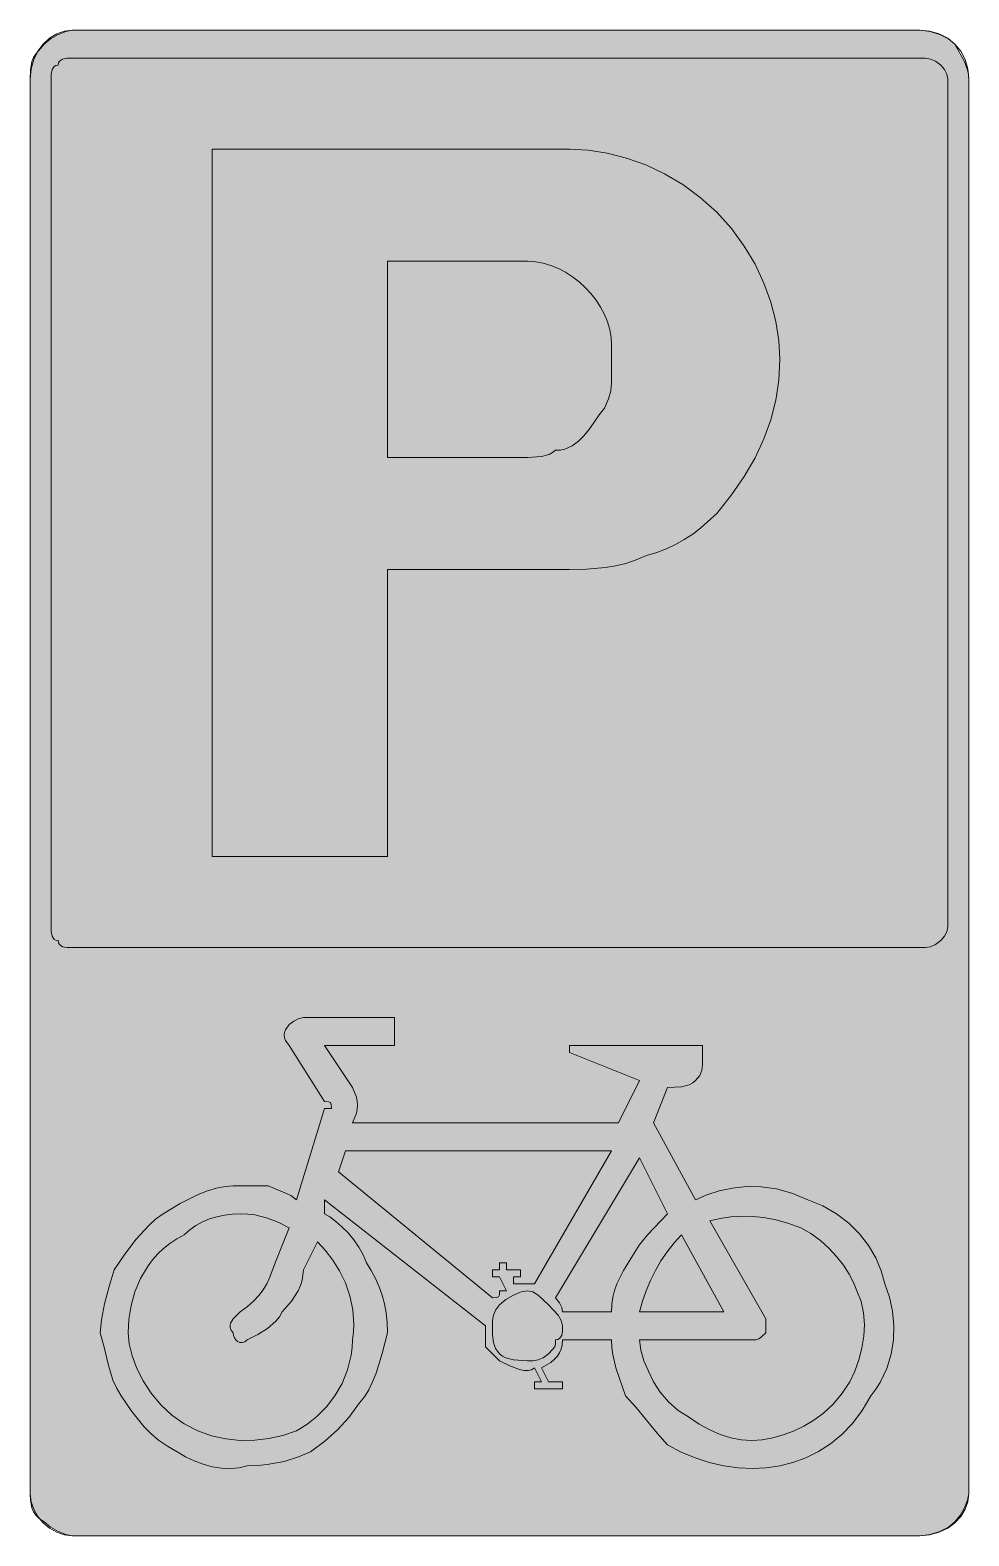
# Model space of a CAD drawing. Header units: metres. Extents: x 203 to 364, y 6 to 264.
import ezdxf

# ---------------------------------------------------------------- set-up
doc = ezdxf.new("R2010")
doc.units = ezdxf.units.M
for name, color, linetype, true_color in [('FILL_BLACK_000000', 7, 'Continuous', 0x000000), ('FILL_BLUE_0000FF', 7, 'Continuous', 0x0000ff), ('FILL_WHITE_FFFFFF', 7, 'Continuous', 0xffffff), ('STROKE_BLACK_000000', 7, 'Continuous', 0x000000)]:
    doc.layers.add(name, color=color, linetype=linetype, true_color=true_color)

msp = doc.modelspace()

# ---------------------------------------------------------------- hatches: boundary and pattern name
at = {"layer": 'FILL_BLACK_000000', "true_color": 0x000000}
h = msp.add_hatch(color=7, dxfattribs=at)
h.dxf.hatch_style = 1
h.paths.add_polyline_path([(318.25, 86.46), (318.12, 85.56), (317.76, 84.66), (317.07, 83.76), (316.57, 83.36), (315.98, 83.07), (314.67, 82.71), (312.27, 82.56), (309.87, 76.56), (317.07, 63.36), (318.98, 64.2), (321.08, 64.88), (323.36, 65.36), (325.77, 65.61), (328.3, 65.57), (330.91, 65.22), (333.57, 64.49), (336.27, 63.36), (338.86, 62.3), (341.2, 60.94), (343.29, 59.33), (345.12, 57.51), (346.66, 55.52), (347.91, 53.4), (348.85, 51.2), (349.47, 48.96), (350.25, 46.66), (350.78, 44.27), (351.03, 41.83), (350.97, 39.36), (350.57, 36.89), (349.81, 34.45), (348.65, 32.06), (347.91, 30.9), (347.07, 29.76), (345.61, 27.23), (343.96, 25.02), (342.13, 23.12), (340.17, 21.51), (338.09, 20.19), (335.93, 19.13), (333.72, 18.32), (331.47, 17.76), (329.17, 17.42), (326.78, 17.31), (324.34, 17.42), (321.87, 17.76), (319.4, 18.32), (316.96, 19.11), (314.57, 20.12), (312.27, 21.36), (310.47, 23.35), (308.67, 25.56), (306.87, 27.77), (305.07, 29.76), (303.42, 34.56), (302.88, 36.85), (302.72, 38.06), (302.67, 39.36), (294.27, 39.36), (294.21, 38.51), (294.05, 37.77), (293.76, 37.1), (293.37, 36.51), (292.86, 35.97), (292.25, 35.48), (290.67, 34.56), (291.87, 32.16), (294.27, 32.16), (294.27, 30.96), (293.07, 30.96), (290.67, 30.96), (289.47, 30.96), (289.47, 32.16), (290.67, 32.16), (289.47, 34.56), (288.97, 34.22), (288.36, 34.07), (287.68, 34.1), (286.92, 34.26), (285.25, 34.9), (283.47, 35.76), (281.07, 38.16), (281.07, 41.76), (253.47, 63.36), (253.47, 60.96), (254.42, 60.4), (255.44, 59.65), (256.49, 58.72), (257.52, 57.66), (258.5, 56.48), (259.38, 55.22), (260.11, 53.91), (260.67, 52.56), (261.51, 51.21), (262.25, 49.84), (262.86, 48.45), (263.37, 47.01), (263.76, 45.52), (264.05, 43.95), (264.21, 42.31), (264.27, 40.56), (263.35, 37), (262.32, 33.66), (261.73, 32.15), (261.06, 30.77), (260.32, 29.57), (259.47, 28.56), (257.65, 26.07), (255.72, 23.91), (253.56, 21.98), (251.07, 20.16), (249.05, 19.28), (246.57, 18.51), (243.65, 17.97), (242.01, 17.81), (240.27, 17.76), (238.87, 17.42), (237.38, 17.29), (235.84, 17.36), (234.27, 17.61), (232.7, 18.03), (231.16, 18.6), (229.67, 19.32), (228.27, 20.16), (226.58, 21.11), (225.08, 22.17), (223.76, 23.3), (222.57, 24.51), (220.51, 27.08), (218.67, 29.76), (217.88, 31.11), (217.26, 32.46), (216.42, 35.16), (215.8, 37.86), (215.07, 40.56), (215.28, 42.75), (215.82, 45.51), (216.59, 48.49), (217.47, 51.36), (219.29, 54.04), (221.22, 56.61), (223.38, 58.95), (224.57, 60.01), (225.87, 60.96), (228.76, 62.72), (231.87, 64.26), (233.44, 64.87), (234.98, 65.35), (236.47, 65.65), (237.87, 65.76), (243.87, 65.76), (246.72, 64.56), (247.75, 64.07), (248.67, 63.36), (253.47, 78.96), (254.67, 78.96), (254.65, 79.65), (254.52, 80.01), (254.16, 80.14), (253.47, 80.16), (247.47, 89.76), (246.8, 90.66), (246.63, 91.11), (246.57, 91.56), (246.63, 92.01), (246.8, 92.46), (247.47, 93.36), (248.22, 93.96), (248.99, 94.37), (249.87, 94.56), (265.47, 94.56), (265.47, 89.76), (253.47, 89.76), (258.27, 82.56), (258.95, 80.95), (259.11, 80.24), (259.17, 79.56), (259.11, 78.88), (258.95, 78.17), (258.27, 76.56), (303.87, 76.56), (307.47, 83.76), (295.47, 88.56), (295.47, 89.76), (318.27, 89.76), (318.27, 87.36), (318.25, 86.46)])
h.paths.add_polyline_path([(312.42, 28.71), (314.09, 27.27), (315.87, 26.16), (317.67, 24.92), (319.47, 23.91), (321.27, 23.12), (323.07, 22.56), (324.87, 22.22), (326.67, 22.11), (328.47, 22.22), (330.27, 22.56), (332.07, 23.07), (333.85, 23.72), (335.61, 24.54), (337.32, 25.56), (338.98, 26.8), (340.56, 28.3), (342.07, 30.07), (343.47, 32.16), (344.31, 34.01), (345.01, 35.95), (345.54, 37.94), (345.87, 39.96), (345.98, 41.98), (345.83, 43.97), (345.41, 45.91), (344.67, 47.76), (344.11, 49.16), (343.34, 50.63), (342.37, 52.13), (341.22, 53.61), (339.9, 55.04), (338.43, 56.37), (336.81, 57.55), (335.07, 58.56), (332.87, 59.35), (330.78, 59.93), (328.76, 60.31), (326.82, 60.51), (324.93, 60.54), (323.09, 60.42), (321.27, 60.15), (319.47, 59.76), (329.07, 42.96), (329.07, 41.76), (329.07, 40.56), (328.36, 39.87), (327.87, 39.51), (327.38, 39.38), (326.67, 39.36), (307.47, 39.36), (307.68, 37.56), (308.22, 35.76), (308.99, 33.96), (309.87, 32.16), (310.98, 30.38), (312.42, 28.71)], flags=16)
h.paths.add_polyline_path([(310.17, 51.21), (309.33, 49.5), (308.6, 47.74), (307.98, 45.96), (307.47, 44.16), (321.87, 44.16), (314.67, 57.36), (313.38, 55.96), (312.2, 54.45), (311.13, 52.87), (310.17, 51.21)], flags=16)
h.paths.add_polyline_path([(302.73, 45.46), (302.9, 46.67), (303.18, 47.83), (303.57, 48.96), (304.7, 51.25), (306.27, 53.76), (307.38, 55.56), (308.82, 57.36), (312.27, 60.96), (307.47, 70.56), (293.07, 46.56), (293.76, 45.68), (294.12, 44.91), (294.27, 44.16), (302.67, 44.16), (302.73, 45.46)], flags=16)
h.paths.add_polyline_path([(290.07, 47.01), (289.17, 47.55), (288.27, 47.76), (287.18, 47.55), (285.87, 47.01), (284.56, 46.24), (283.47, 45.36), (282.78, 44.46), (282.42, 43.56), (282.29, 42.66), (282.27, 41.76), (282.29, 40.17), (282.42, 38.91), (282.78, 37.88), (283.47, 36.96), (283.97, 36.56), (284.56, 36.27), (285.87, 35.91), (288.27, 35.76), (289.17, 35.78), (290.07, 35.91), (290.97, 36.27), (291.87, 36.96), (292.56, 37.67), (292.92, 38.16), (293.05, 38.65), (293.07, 39.36), (293.47, 39.41), (293.76, 39.57), (294.12, 40.11), (294.25, 40.88), (294.27, 41.76), (294.06, 42.66), (293.52, 43.56), (291.87, 45.36), (290.07, 47.01)], flags=16)
h.paths.add_polyline_path([(242.23, 46.92), (242.97, 47.91), (243.59, 48.95), (244.13, 50.07), (245.07, 52.56), (247.47, 58.56), (245.65, 59.44), (243.72, 60.21), (241.56, 60.75), (240.37, 60.91), (239.07, 60.96), (237.72, 60.9), (236.39, 60.73), (235.08, 60.45), (233.82, 60.06), (232.61, 59.55), (231.48, 58.93), (230.42, 58.2), (229.47, 57.36), (228.18, 56.64), (226.99, 55.85), (225.91, 54.99), (224.93, 54.06), (224.05, 53.08), (223.27, 52.04), (221.97, 49.86), (221.01, 47.56), (220.36, 45.21), (219.99, 42.86), (219.87, 40.56), (220.04, 38.66), (220.53, 36.6), (221.33, 34.46), (222.42, 32.31), (223.8, 30.21), (225.44, 28.24), (227.33, 26.47), (229.47, 24.96), (231.77, 23.78), (234.16, 22.92), (236.6, 22.37), (239.07, 22.11), (241.54, 22.14), (243.98, 22.43), (246.37, 22.97), (248.67, 23.76), (250.46, 24.82), (252.2, 26.2), (253.82, 27.85), (255.27, 29.76), (256.5, 31.89), (257.45, 34.22), (258.05, 36.72), (258.21, 38.02), (258.27, 39.36), (258.44, 40.7), (258.5, 42), (258.35, 44.52), (257.85, 46.89), (257.07, 49.11), (256.07, 51.16), (254.9, 53.03), (253.61, 54.7), (252.27, 56.16), (249.87, 51.36), (249.81, 50.46), (249.65, 49.56), (249.36, 48.66), (248.97, 47.76), (247.85, 45.96), (246.27, 44.16), (245.77, 43.31), (245.16, 42.57), (243.72, 41.31), (242.05, 40.28), (240.27, 39.36), (239.82, 39.02), (239.39, 38.87), (238.98, 38.9), (238.62, 39.06), (238.31, 39.34), (238.08, 39.7), (237.92, 40.11), (237.87, 40.56), (237.53, 41.01), (237.36, 41.44), (237.34, 41.85), (237.42, 42.21), (237.87, 42.96), (239.07, 44.16), (240.31, 45.06), (241.36, 45.98), (242.23, 46.92)], flags=16)
h.paths.add_polyline_path([(283.32, 46.71), (283.45, 47.07), (283.47, 47.76), (284.67, 47.76), (283.47, 50.16), (282.27, 50.16), (282.27, 51.36), (283.47, 51.36), (283.47, 52.56), (284.67, 52.56), (284.67, 51.36), (287.07, 51.36), (287.07, 50.16), (285.87, 50.16), (285.87, 48.96), (288.27, 48.96), (289.47, 48.96), (302.67, 71.76), (257.07, 71.76), (255.87, 68.16), (282.27, 46.56), (282.96, 46.58), (283.32, 46.71)], flags=16)
at = {"layer": 'FILL_BLUE_0000FF', "true_color": 0x0000ff}
h = msp.add_hatch(color=7, dxfattribs=at)
h.dxf.hatch_style = 1
h.paths.add_polyline_path([(355.47, 258.96), (356.37, 258.94), (357.27, 258.81), (358.17, 258.45), (359.07, 257.76), (359.67, 257.01), (360.08, 256.24), (360.27, 255.36), (360.27, 110.16), (360.08, 109.28), (359.67, 108.51), (359.07, 107.76), (358.17, 107.07), (357.27, 106.71), (356.37, 106.58), (355.47, 106.56), (210.27, 106.56), (209.39, 106.58), (208.62, 106.71), (208.08, 107.07), (207.92, 107.36), (207.87, 107.76), (207.47, 107.81), (207.18, 107.97), (206.82, 108.51), (206.69, 109.28), (206.67, 110.16), (206.67, 255.36), (206.69, 256.24), (206.82, 257.01), (207.18, 257.55), (207.47, 257.71), (207.87, 257.76), (207.92, 258.16), (208.08, 258.45), (208.62, 258.81), (209.39, 258.94), (210.27, 258.96), (355.47, 258.96)])
at = {"layer": 'FILL_WHITE_FFFFFF', "true_color": 0xffffff}
h = msp.add_hatch(color=7, dxfattribs=at)
h.dxf.hatch_style = 1
h.paths.add_polyline_path([(210.27, 5.76), (209.18, 5.97), (207.87, 6.51), (206.56, 7.28), (205.47, 8.16), (204.68, 8.66), (204.08, 9.25), (203.66, 9.89), (203.37, 10.56), (203.11, 11.87), (203.07, 12.96), (203.07, 255.36), (203.11, 256.97), (203.37, 258.36), (203.66, 259.04), (204.08, 259.75), (205.47, 261.36), (206.56, 262.24), (207.87, 263.01), (209.18, 263.55), (210.27, 263.76), (355.47, 263.76), (357.25, 263.55), (358.92, 263.01), (360.36, 262.24), (361.47, 261.36), (363.12, 258.36), (363.66, 256.97), (363.82, 256.21), (363.87, 255.36), (363.87, 12.96), (363.66, 11.87), (363.12, 10.56), (362.35, 9.25), (361.47, 8.16), (360.36, 7.28), (358.92, 6.51), (357.25, 5.97), (355.47, 5.76), (210.27, 5.76)])
h = msp.add_hatch(color=7, dxfattribs=at)
h.dxf.hatch_style = 1
h.paths.add_polyline_path([(234.27, 122.16), (234.27, 243.36), (295.47, 243.36), (298.67, 243.19), (301.94, 242.68), (305.24, 241.84), (308.52, 240.66), (311.75, 239.14), (314.88, 237.28), (317.86, 235.09), (320.67, 232.56), (323.2, 229.75), (325.4, 226.77), (327.25, 223.64), (328.77, 220.41), (329.95, 217.13), (330.8, 213.83), (331.3, 210.56), (331.47, 207.36), (331.3, 203.81), (330.8, 200.37), (329.95, 197), (328.77, 193.71), (327.25, 190.47), (325.4, 187.28), (323.2, 184.11), (320.67, 180.96), (317.95, 178.48), (316.56, 177.42), (315.12, 176.46), (313.63, 175.62), (312.06, 174.88), (310.42, 174.27), (308.67, 173.76), (306.87, 172.97), (305.09, 172.37), (303.33, 171.95), (301.62, 171.66), (298.38, 171.4), (295.47, 171.36), (264.27, 171.36), (264.27, 122.16), (234.27, 122.16)])
h.paths.add_polyline_path([(290.67, 190.71), (291.98, 191.07), (292.57, 191.36), (293.07, 191.76), (293.92, 191.81), (294.66, 191.97), (295.92, 192.51), (296.95, 193.28), (297.87, 194.16), (298.77, 195.25), (299.67, 196.56), (300.57, 197.87), (301.47, 198.96), (302.16, 200.57), (302.52, 201.96), (302.65, 203.35), (302.67, 204.96), (302.67, 209.76), (302.59, 211.11), (302.35, 212.45), (301.96, 213.76), (301.43, 215.05), (300.78, 216.29), (300.01, 217.48), (299.14, 218.61), (298.17, 219.66), (297.12, 220.63), (295.99, 221.5), (294.8, 222.27), (293.56, 222.92), (292.27, 223.45), (290.96, 223.84), (289.62, 224.08), (288.27, 224.16), (264.27, 224.16), (264.27, 190.56), (288.27, 190.56), (290.67, 190.71)], flags=16)

# ---------------------------------------------------------------- linework, layer by layer
at = {"layer": 'FILL_BLACK_000000', "lineweight": 0, "true_color": 0x000000}
for points in [[(318.25, 86.46), (318.12, 85.56), (317.76, 84.66), (317.07, 83.76), (316.57, 83.36), (315.98, 83.07), (314.67, 82.71), (312.27, 82.56), (309.87, 76.56), (317.07, 63.36), (318.98, 64.2), (321.08, 64.88), (323.36, 65.36), (325.77, 65.61), (328.3, 65.57), (330.91, 65.22), (333.57, 64.49), (336.27, 63.36), (338.86, 62.3), (341.2, 60.94), (343.29, 59.33), (345.12, 57.51), (346.66, 55.52), (347.91, 53.4), (348.85, 51.2), (349.47, 48.96), (350.25, 46.66), (350.78, 44.27), (351.03, 41.83), (350.97, 39.36), (350.57, 36.89), (349.81, 34.45), (348.65, 32.06), (347.91, 30.9), (347.07, 29.76), (345.61, 27.23), (343.96, 25.02), (342.13, 23.12), (340.17, 21.51), (338.09, 20.19), (335.93, 19.13), (333.72, 18.32), (331.47, 17.76), (329.17, 17.42), (326.78, 17.31), (324.34, 17.42), (321.87, 17.76), (319.4, 18.32), (316.96, 19.11), (314.57, 20.12), (312.27, 21.36), (310.47, 23.35), (308.67, 25.56), (306.87, 27.77), (305.07, 29.76), (303.42, 34.56), (302.88, 36.85), (302.72, 38.06), (302.67, 39.36), (294.27, 39.36), (294.21, 38.51), (294.05, 37.77), (293.76, 37.1), (293.37, 36.51), (292.86, 35.97), (292.25, 35.48), (290.67, 34.56), (291.87, 32.16), (294.27, 32.16), (294.27, 30.96), (293.07, 30.96), (290.67, 30.96), (289.47, 30.96), (289.47, 32.16), (290.67, 32.16), (289.47, 34.56), (288.97, 34.22), (288.36, 34.07), (287.68, 34.1), (286.92, 34.26), (285.25, 34.9), (283.47, 35.76), (281.07, 38.16), (281.07, 41.76), (253.47, 63.36), (253.47, 60.96), (254.42, 60.4), (255.44, 59.65), (256.49, 58.72), (257.52, 57.66), (258.5, 56.48), (259.38, 55.22), (260.11, 53.91), (260.67, 52.56), (261.51, 51.21), (262.25, 49.84), (262.86, 48.45), (263.37, 47.01), (263.76, 45.52), (264.05, 43.95), (264.21, 42.31), (264.27, 40.56), (263.35, 37), (262.32, 33.66), (261.73, 32.15), (261.06, 30.77), (260.32, 29.57), (259.47, 28.56), (257.65, 26.07), (255.72, 23.91), (253.56, 21.98), (251.07, 20.16), (249.05, 19.28), (246.57, 18.51), (243.65, 17.97), (242.01, 17.81), (240.27, 17.76), (238.87, 17.42), (237.38, 17.29), (235.84, 17.36), (234.27, 17.61), (232.7, 18.03), (231.16, 18.6), (229.67, 19.32), (228.27, 20.16), (226.58, 21.11), (225.08, 22.17), (223.76, 23.3), (222.57, 24.51), (220.51, 27.08), (218.67, 29.76), (217.88, 31.11), (217.26, 32.46), (216.42, 35.16), (215.8, 37.86), (215.07, 40.56), (215.28, 42.75), (215.82, 45.51), (216.59, 48.49), (217.47, 51.36), (219.29, 54.04), (221.22, 56.61), (223.38, 58.95), (224.57, 60.01), (225.87, 60.96), (228.76, 62.72), (231.87, 64.26), (233.44, 64.87), (234.98, 65.35), (236.47, 65.65), (237.87, 65.76), (243.87, 65.76), (246.72, 64.56), (247.75, 64.07), (248.67, 63.36), (253.47, 78.96), (254.67, 78.96), (254.65, 79.65), (254.52, 80.01), (254.16, 80.14), (253.47, 80.16), (247.47, 89.76), (246.8, 90.66), (246.63, 91.11), (246.57, 91.56), (246.63, 92.01), (246.8, 92.46), (247.47, 93.36), (248.22, 93.96), (248.99, 94.37), (249.87, 94.56), (265.47, 94.56), (265.47, 89.76), (253.47, 89.76), (258.27, 82.56), (258.95, 80.95), (259.11, 80.24), (259.17, 79.56), (259.11, 78.88), (258.95, 78.17), (258.27, 76.56), (303.87, 76.56), (307.47, 83.76), (295.47, 88.56), (295.47, 89.76), (318.27, 89.76), (318.27, 87.36)], [(283.32, 46.71), (283.45, 47.07), (283.47, 47.76), (284.67, 47.76), (283.47, 50.16), (282.27, 50.16), (282.27, 51.36), (283.47, 51.36), (283.47, 52.56), (284.67, 52.56), (284.67, 51.36), (287.07, 51.36), (287.07, 50.16), (285.87, 50.16), (285.87, 48.96), (288.27, 48.96), (289.47, 48.96), (302.67, 71.76), (257.07, 71.76), (255.87, 68.16), (282.27, 46.56), (282.96, 46.58)], [(302.73, 45.46), (302.9, 46.67), (303.18, 47.83), (303.57, 48.96), (304.7, 51.25), (306.27, 53.76), (307.38, 55.56), (308.82, 57.36), (312.27, 60.96), (307.47, 70.56), (293.07, 46.56), (293.76, 45.68), (294.12, 44.91), (294.27, 44.16), (302.67, 44.16)], [(242.23, 46.92), (242.97, 47.91), (243.59, 48.95), (244.13, 50.07), (245.07, 52.56), (247.47, 58.56), (245.65, 59.44), (243.72, 60.21), (241.56, 60.75), (240.37, 60.91), (239.07, 60.96), (237.72, 60.9), (236.39, 60.73), (235.08, 60.45), (233.82, 60.06), (232.61, 59.55), (231.48, 58.93), (230.42, 58.2), (229.47, 57.36), (228.18, 56.64), (226.99, 55.85), (225.91, 54.99), (224.93, 54.06), (224.05, 53.08), (223.27, 52.04), (221.97, 49.86), (221.01, 47.56), (220.36, 45.21), (219.99, 42.86), (219.87, 40.56), (220.04, 38.66), (220.53, 36.6), (221.33, 34.46), (222.42, 32.31), (223.8, 30.21), (225.44, 28.24), (227.33, 26.47), (229.47, 24.96), (231.77, 23.78), (234.16, 22.92), (236.6, 22.37), (239.07, 22.11), (241.54, 22.14), (243.98, 22.43), (246.37, 22.97), (248.67, 23.76), (250.46, 24.82), (252.2, 26.2), (253.82, 27.85), (255.27, 29.76), (256.5, 31.89), (257.45, 34.22), (258.05, 36.72), (258.21, 38.02), (258.27, 39.36), (258.44, 40.7), (258.5, 42), (258.35, 44.52), (257.85, 46.89), (257.07, 49.11), (256.07, 51.16), (254.9, 53.03), (253.61, 54.7), (252.27, 56.16), (249.87, 51.36), (249.81, 50.46), (249.65, 49.56), (249.36, 48.66), (248.97, 47.76), (247.85, 45.96), (246.27, 44.16), (245.77, 43.31), (245.16, 42.57), (243.72, 41.31), (242.05, 40.28), (240.27, 39.36), (239.82, 39.02), (239.39, 38.87), (238.98, 38.9), (238.62, 39.06), (238.31, 39.34), (238.08, 39.7), (237.92, 40.11), (237.87, 40.56), (237.53, 41.01), (237.36, 41.44), (237.34, 41.85), (237.42, 42.21), (237.87, 42.96), (239.07, 44.16), (240.31, 45.06), (241.36, 45.98)], [(312.42, 28.71), (314.09, 27.27), (315.87, 26.16), (317.67, 24.92), (319.47, 23.91), (321.27, 23.12), (323.07, 22.56), (324.87, 22.22), (326.67, 22.11), (328.47, 22.22), (330.27, 22.56), (332.07, 23.07), (333.85, 23.72), (335.61, 24.54), (337.32, 25.56), (338.98, 26.8), (340.56, 28.3), (342.07, 30.07), (343.47, 32.16), (344.31, 34.01), (345.01, 35.95), (345.54, 37.94), (345.87, 39.96), (345.98, 41.98), (345.83, 43.97), (345.41, 45.91), (344.67, 47.76), (344.11, 49.16), (343.34, 50.63), (342.37, 52.13), (341.22, 53.61), (339.9, 55.04), (338.43, 56.37), (336.81, 57.55), (335.07, 58.56), (332.87, 59.35), (330.78, 59.93), (328.76, 60.31), (326.82, 60.51), (324.93, 60.54), (323.09, 60.42), (321.27, 60.15), (319.47, 59.76), (329.07, 42.96), (329.07, 41.76), (329.07, 40.56), (328.36, 39.87), (327.87, 39.51), (327.38, 39.38), (326.67, 39.36), (307.47, 39.36), (307.68, 37.56), (308.22, 35.76), (308.99, 33.96), (309.87, 32.16), (310.98, 30.38)], [(310.17, 51.21), (309.33, 49.5), (308.6, 47.74), (307.98, 45.96), (307.47, 44.16), (321.87, 44.16), (314.67, 57.36), (313.38, 55.96), (312.2, 54.45), (311.13, 52.87)], [(290.07, 47.01), (289.17, 47.55), (288.27, 47.76), (287.18, 47.55), (285.87, 47.01), (284.56, 46.24), (283.47, 45.36), (282.78, 44.46), (282.42, 43.56), (282.29, 42.66), (282.27, 41.76), (282.29, 40.17), (282.42, 38.91), (282.78, 37.88), (283.47, 36.96), (283.97, 36.56), (284.56, 36.27), (285.87, 35.91), (288.27, 35.76), (289.17, 35.78), (290.07, 35.91), (290.97, 36.27), (291.87, 36.96), (292.56, 37.67), (292.92, 38.16), (293.05, 38.65), (293.07, 39.36), (293.47, 39.41), (293.76, 39.57), (294.12, 40.11), (294.25, 40.88), (294.27, 41.76), (294.06, 42.66), (293.52, 43.56), (291.87, 45.36)]]:
    msp.add_lwpolyline(points, close=True, dxfattribs=at)
at = {"layer": 'FILL_BLUE_0000FF', "lineweight": 0, "true_color": 0x0000ff}
msp.add_lwpolyline([(355.47, 258.96), (356.37, 258.94), (357.27, 258.81), (358.17, 258.45), (359.07, 257.76), (359.67, 257.01), (360.08, 256.24), (360.27, 255.36), (360.27, 110.16), (360.08, 109.28), (359.67, 108.51), (359.07, 107.76), (358.17, 107.07), (357.27, 106.71), (356.37, 106.58), (355.47, 106.56), (210.27, 106.56), (209.39, 106.58), (208.62, 106.71), (208.08, 107.07), (207.92, 107.36), (207.87, 107.76), (207.47, 107.81), (207.18, 107.97), (206.82, 108.51), (206.69, 109.28), (206.67, 110.16), (206.67, 255.36), (206.69, 256.24), (206.82, 257.01), (207.18, 257.55), (207.47, 257.71), (207.87, 257.76), (207.92, 258.16), (208.08, 258.45), (208.62, 258.81), (209.39, 258.94), (210.27, 258.96)], close=True, dxfattribs=at)
at = {"layer": 'FILL_WHITE_FFFFFF', "lineweight": 0, "true_color": 0xffffff}
msp.add_lwpolyline([(210.27, 5.76), (209.18, 5.97), (207.87, 6.51), (206.56, 7.28), (205.47, 8.16), (204.68, 8.66), (204.08, 9.25), (203.66, 9.89), (203.37, 10.56), (203.11, 11.87), (203.07, 12.96), (203.07, 255.36), (203.11, 256.97), (203.37, 258.36), (203.66, 259.04), (204.08, 259.75), (205.47, 261.36), (206.56, 262.24), (207.87, 263.01), (209.18, 263.55), (210.27, 263.76), (355.47, 263.76), (357.25, 263.55), (358.92, 263.01), (360.36, 262.24), (361.47, 261.36), (363.12, 258.36), (363.66, 256.97), (363.82, 256.21), (363.87, 255.36), (363.87, 12.96), (363.66, 11.87), (363.12, 10.56), (362.35, 9.25), (361.47, 8.16), (360.36, 7.28), (358.92, 6.51), (357.25, 5.97), (355.47, 5.76)], close=True, dxfattribs=at)
at = {"layer": 'FILL_WHITE_FFFFFF', "lineweight": 0, "true_color": 0x0000ff}
for points in [[(234.27, 122.16), (234.27, 243.36), (295.47, 243.36), (298.67, 243.19), (301.94, 242.68), (305.24, 241.84), (308.52, 240.66), (311.75, 239.14), (314.88, 237.28), (317.86, 235.09), (320.67, 232.56), (323.2, 229.75), (325.4, 226.77), (327.25, 223.64), (328.77, 220.41), (329.95, 217.13), (330.8, 213.83), (331.3, 210.56), (331.47, 207.36), (331.3, 203.81), (330.8, 200.37), (329.95, 197), (328.77, 193.71), (327.25, 190.47), (325.4, 187.28), (323.2, 184.11), (320.67, 180.96), (317.95, 178.48), (316.56, 177.42), (315.12, 176.46), (313.63, 175.62), (312.06, 174.88), (310.42, 174.27), (308.67, 173.76), (306.87, 172.97), (305.09, 172.37), (303.33, 171.95), (301.62, 171.66), (298.38, 171.4), (295.47, 171.36), (264.27, 171.36), (264.27, 122.16)], [(290.67, 190.71), (291.98, 191.07), (292.57, 191.36), (293.07, 191.76), (293.92, 191.81), (294.66, 191.97), (295.92, 192.51), (296.95, 193.28), (297.87, 194.16), (298.77, 195.25), (299.67, 196.56), (300.57, 197.87), (301.47, 198.96), (302.16, 200.57), (302.52, 201.96), (302.65, 203.35), (302.67, 204.96), (302.67, 209.76), (302.59, 211.11), (302.35, 212.45), (301.96, 213.76), (301.43, 215.05), (300.78, 216.29), (300.01, 217.48), (299.14, 218.61), (298.17, 219.66), (297.12, 220.63), (295.99, 221.5), (294.8, 222.27), (293.56, 222.92), (292.27, 223.45), (290.96, 223.84), (289.62, 224.08), (288.27, 224.16), (264.27, 224.16), (264.27, 190.56), (288.27, 190.56)]]:
    msp.add_lwpolyline(points, close=True, dxfattribs=at)
at = {"layer": 'STROKE_BLACK_000000', "lineweight": 0, "true_color": 0x000000}
for points in [[(355.47, 5.76), (210.27, 5.76), (208.927, 5.9217), (207.6263, 6.3787), (206.4098, 7.0889), (205.32, 8.01), (204.3989, 9.0998), (203.6888, 10.3162), (203.2317, 11.617), (203.07, 12.96), (203.07, 255.36), (203.2317, 257.0991), (203.6888, 258.6975), (204.3989, 260.1272), (205.32, 261.36), (206.4098, 262.3678), (207.6263, 263.1225), (208.927, 263.5959), (210.27, 263.76), (355.47, 263.76), (357.2091, 263.5959), (358.8075, 263.1225), (360.2372, 262.3678), (361.47, 261.36), (362.4778, 260.1272), (363.2325, 258.6975), (363.7059, 257.0991), (363.87, 255.36), (363.87, 12.96), (363.7059, 11.617), (363.2325, 10.3162), (362.4778, 9.0998), (361.47, 8.01), (360.2372, 7.0889), (358.8075, 6.3787), (357.2091, 5.9217), (355.47, 5.76)], [(279.27, 44), (279.27, 44)]]:
    msp.add_lwpolyline(points, dxfattribs=at)

doc.saveas('drawing.dxf')
